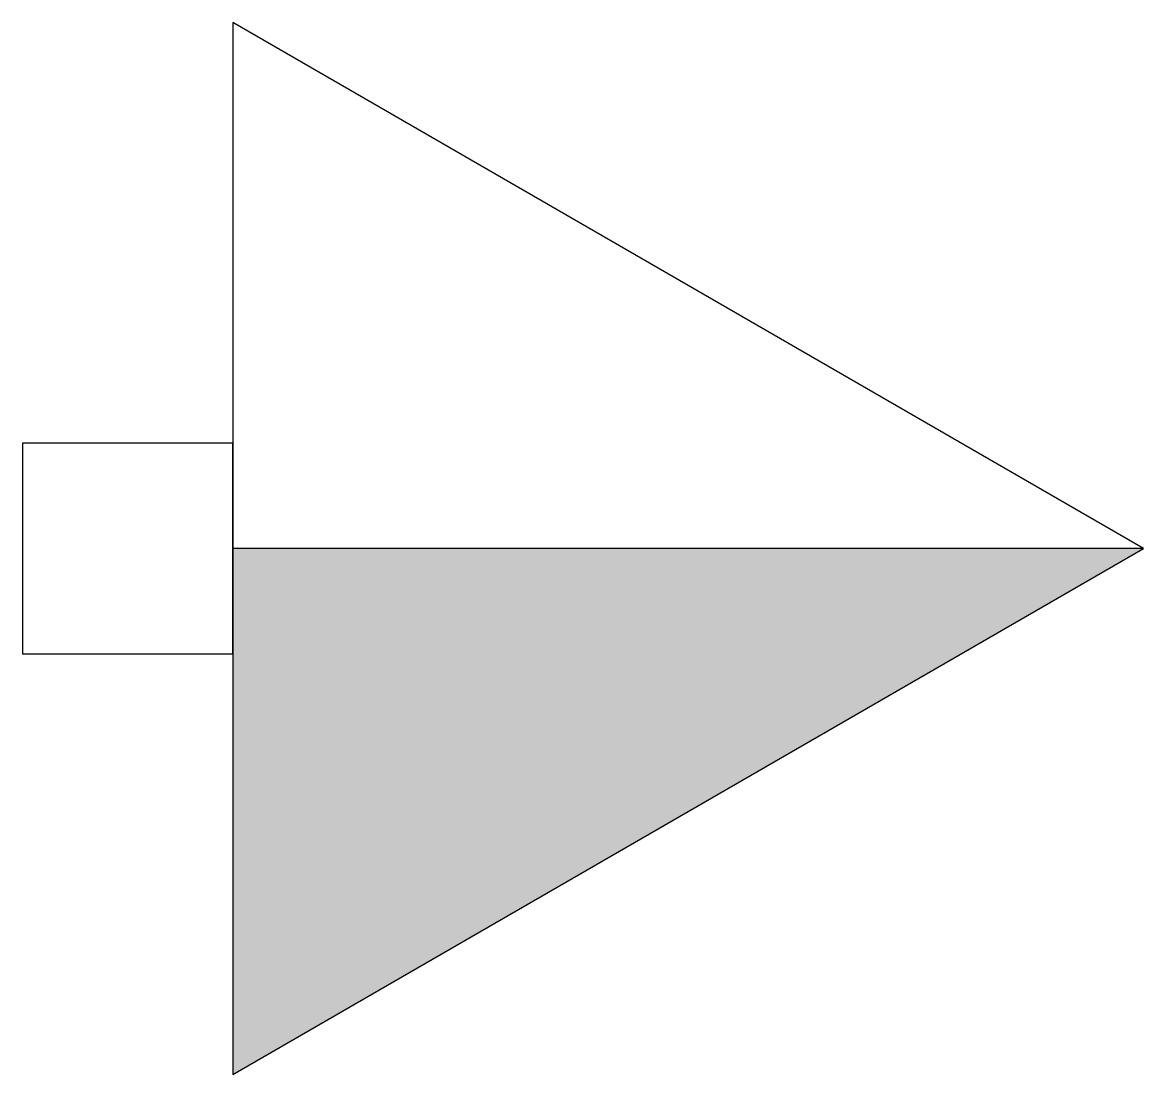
# Model space of a CAD drawing. Header units: millimetres. Extents: x -3094.413 to -3093.987, y 3752.783 to 3753.183.
import ezdxf

# ---------------------------------------------------------------- set-up
doc = ezdxf.new("R2010")
doc.units = ezdxf.units.MM
doc.header["$LTSCALE"] = 10
doc.layers.add('Ele_tomadas', color=2, linetype='Continuous')

msp = doc.modelspace()

# ---------------------------------------------------------------- hatches: boundary and pattern name
at = {"layer": 'Ele_tomadas'}
msp.add_hatch(color=1, dxfattribs=at).paths.add_polyline_path([(-3093.98691, 3752.98263), (-3094.33332, 3752.98263), (-3094.33332, 3752.78263)])

# ---------------------------------------------------------------- linework, layer by layer
at = {"layer": 'Ele_tomadas', "color": 1}
msp.add_line((-3093.98691, 3752.98263), (-3094.33332, 3752.98263), dxfattribs=at)
at = {"layer": 'Ele_tomadas', "color": 3}
for points in [[(-3094.33332, 3752.78263), (-3093.98691, 3752.98263), (-3094.33332, 3753.18263)], [(-3094.41332, 3752.94263), (-3094.33332, 3752.94263), (-3094.33332, 3753.02263), (-3094.41332, 3753.02263)]]:
    msp.add_lwpolyline(points, close=True, dxfattribs=at)

doc.saveas('drawing.dxf')
